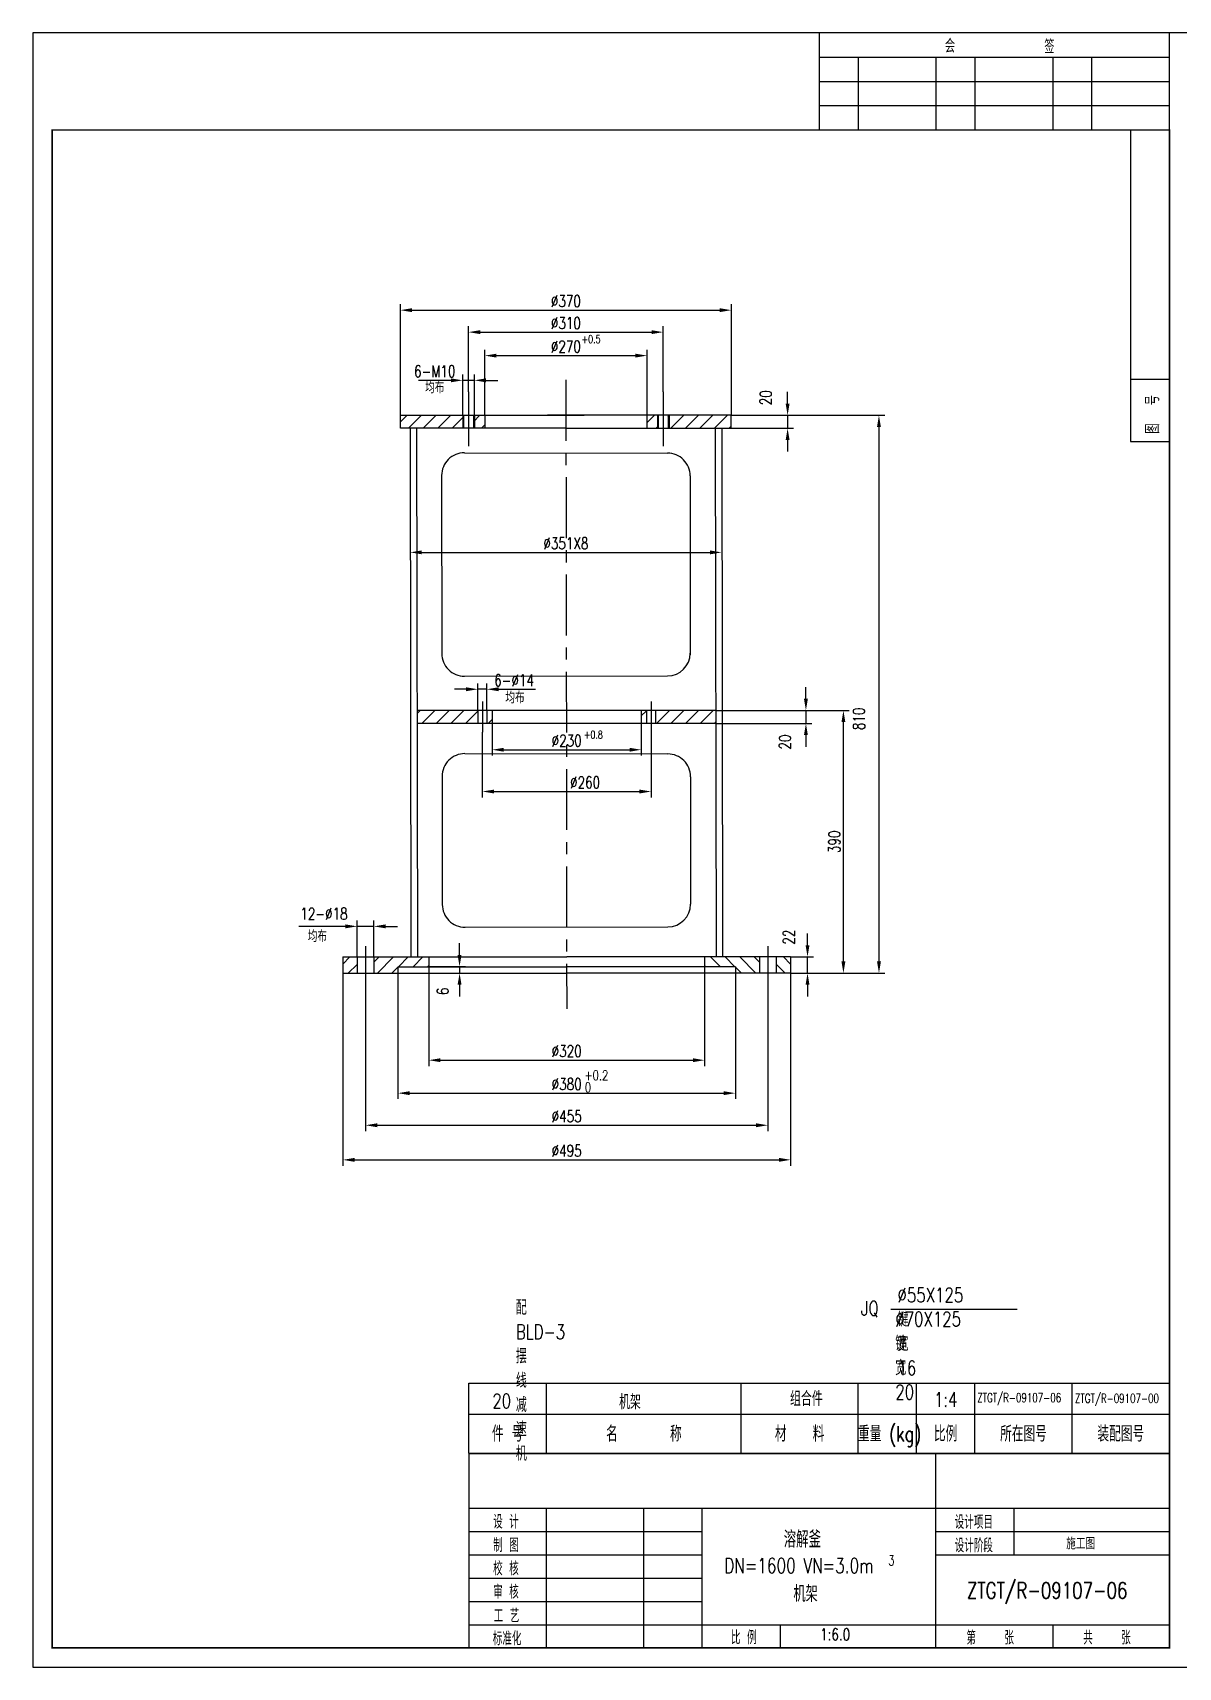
# Model space of a CAD drawing. Extents: x 6109 to 86747, y -17046 to 6992.
# Drawn here: x 43398 to 45164, y -4333 to -1813 of the extents above; entities that cross this region are included whole.
import ezdxf
from ezdxf.enums import TextEntityAlignment as Align

# ---------------------------------------------------------------- set-up
doc = ezdxf.new("R2010")
doc.units = 0
doc.header["$LTSCALE"] = 150
doc.header["$MEASUREMENT"] = 0
doc.linetypes.add('CENTER', pattern=[2, 1.25, -0.25, 0.25, -0.25])
doc.layers.get('0').update_dxf_attribs({"linetype": 'CONTINUOUS'})
doc.layers.get('DEFPOINTS').update_dxf_attribs({"linetype": 'CONTINUOUS'})
for name, color, linetype in [('1', 7, 'CONTINUOUS'), ('3', 7, 'CONTINUOUS'), ('8', 12, 'CONTINUOUS'), ('HGJ', 1, 'CONTINUOUS'), ('HGJY', 7, 'CONTINUOUS'), ('K1', 4, 'CONTINUOUS'), ('MXB', 7, 'CONTINUOUS')]:
    doc.layers.add(name, color=color, linetype=linetype)
doc.styles.add('HZ', font='txt', dxfattribs={"width": 0.75, "bigfont": 'hztxt'})
doc.styles.add('HZFS', font='simplex.shx', dxfattribs={"width": 0.75, "bigfont": 'hzfs.shx'})
doc.styles.get("Standard").update_dxf_attribs({"font": 'txt', "width": 0.75, "bigfont": 'hztxt.shx'})
doc.dimstyles.get("Standard").update_dxf_attribs({"dimtxt": 0.18, "dimasz": 0.18, "dimexe": 0.18, "dimexo": 0.0625, "dimgap": 0.09, "dimtad": 0, "dimtih": 1, "dimtoh": 1, "dimdec": 4, "dimzin": 0, "dimdsep": 46, "dimtxsty": 'Standard', "dimcen": 0.09, "dimadec": 0, "dimazin": 0, "dimtfac": 1, "dimtdec": 4, "dimtofl": 0, "dimtmove": 0, "dimatfit": 3, "dimfxl": 1, "dimtolj": 1, "dimtzin": 0, "dimarcsym": 0})
pattern_1 = [(45, (-5456.64, 26276.67), (-11.22532, 11.22532), [])]
pattern_2 = [(45, (-5457.89, 26291.69), (-11.22532, 11.22532), [])]

# ---------------------------------------------------------------- blocks, each defined once
blk = doc.blocks.new('BORDER')
for p, q in [((1, 1), (0, 1)), ((0, 1), (0, 0)), ((1, 0), (1, 1)), ((0, 0), (1, 0))]:
    blk.add_line(p, q)
blk = doc.blocks.new('HQ')
for p, q in [((-18.75, -90), (-18.75, 0)), ((-12.5, -90), (-12.5, 0)), ((-6.25, -90), (-6.25, 0)), ((64, -10), (64, 0)), ((80, -10), (80, 0)), ((0, -10), (80, -10)), ((-18.75, -20), (0, -20)), ((-18.75, -30), (0, -30)), ((-18.75, -50), (0, -50)), ((-18.75, -60), (0, -60)), ((-18.75, -80), (0, -80)), ((-25, -90), (0, -90))]:
    blk.add_line(p, q)
at = {"layer": 'K1', "color": 7}
blk.add_line((0, 0), (-25, 0), dxfattribs=at)
at = {"style": 'HZ', "width": 0.75}
for s, rotation, p in [('图  号', 180, (78.04, -2.6)), ('签', 90, (-19.68, -32.16)), ('会         ', 90, (-19.87, -57.68))]:
    blk.add_text(s, height=3.5, rotation=rotation, dxfattribs=at).set_placement(p)
blk = doc.blocks.new('*D416')
at = {"color": 3, "lineweight": -2}
for p, q in [((44008.9, -3253.4), (44008.9, -3406.5)), ((44433.9, -3253.4), (44433.9, -3406.5)), ((44026.9, -3397.5), (44415.9, -3397.5))]:
    blk.add_line(p, q, dxfattribs=at)
at = {"color": 3}
for points in [[(44026.9, -3394.5), (44026.9, -3400.5), (44008.9, -3397.5)], [(44415.9, -3394.5), (44415.9, -3400.5), (44433.9, -3397.5)]]:
    blk.add_solid(points, dxfattribs=at)
at = {"layer": 'DEFPOINTS', "color": 0}
for p in [(44008.9, -3253.3), (44433.9, -3253.3), (44433.9, -3397.5)]:
    blk.add_point(p, dxfattribs=at)
at = {"color": 3, "insert": (44221.4, -3383.5), "char_height": 18, "attachment_point": 5, "style": 'HZFS'}
blk.add_mtext('\\A1;%%C320', dxfattribs=at)
blk = doc.blocks.new('*D417')
at = {"color": 3, "lineweight": -2}
for p, q in [((43961.4, -3263.4), (43961.4, -3457.3)), ((44481.4, -3263.4), (44481.4, -3457.3)), ((43979.4, -3448.3), (44463.4, -3448.3))]:
    blk.add_line(p, q, dxfattribs=at)
at = {"color": 3}
for points in [[(43979.4, -3445.3), (43979.4, -3451.3), (43961.4, -3448.3)], [(44463.4, -3445.3), (44463.4, -3451.3), (44481.4, -3448.3)]]:
    blk.add_solid(points, dxfattribs=at)
at = {"layer": 'DEFPOINTS', "color": 0}
for p in [(43961.4, -3263.3), (44481.4, -3263.3), (44481.4, -3448.3)]:
    blk.add_point(p, dxfattribs=at)
at = {"color": 3, "insert": (44221.4, -3434.3), "char_height": 18, "attachment_point": 5, "style": 'HZFS'}
blk.add_mtext('\\A1;%%C380', dxfattribs=at)
blk = doc.blocks.new('*D418')
at = {"color": 3, "lineweight": -2}
for p, q in [((43911.4, -3278.3), (43911.4, -3506.8)), ((44531.4, -3278.3), (44531.4, -3506.8)), ((43929.4, -3497.8), (44513.4, -3497.8))]:
    blk.add_line(p, q, dxfattribs=at)
at = {"color": 3}
for points in [[(43929.4, -3494.8), (43929.4, -3500.8), (43911.4, -3497.8)], [(44513.4, -3494.8), (44513.4, -3500.8), (44531.4, -3497.8)]]:
    blk.add_solid(points, dxfattribs=at)
at = {"layer": 'DEFPOINTS', "color": 0}
for p in [(43911.4, -3278.2), (44531.4, -3278.2), (44531.4, -3497.8)]:
    blk.add_point(p, dxfattribs=at)
at = {"color": 3, "insert": (44221.4, -3483.8), "char_height": 18, "attachment_point": 5, "style": 'HZFS'}
blk.add_mtext('\\A1;%%C455', dxfattribs=at)
blk = doc.blocks.new('*D419')
at = {"color": 3, "lineweight": -2}
for p, q in [((43876.4, -3263.4), (43876.4, -3560.1)), ((44566.4, -3263.4), (44566.4, -3560.1)), ((43894.4, -3551.1), (44548.4, -3551.1))]:
    blk.add_line(p, q, dxfattribs=at)
at = {"color": 3}
for points in [[(43894.4, -3548.1), (43894.4, -3554.1), (43876.4, -3551.1)], [(44548.4, -3548.1), (44548.4, -3554.1), (44566.4, -3551.1)]]:
    blk.add_solid(points, dxfattribs=at)
at = {"layer": 'DEFPOINTS', "color": 0}
for p in [(43876.4, -3263.3), (44566.4, -3263.3), (44566.4, -3551.1)]:
    blk.add_point(p, dxfattribs=at)
at = {"color": 3, "insert": (44221.4, -3537.1), "char_height": 18, "attachment_point": 5, "style": 'HZFS'}
blk.add_mtext('\\A1;%%C495', dxfattribs=at)
blk = doc.blocks.new('*D420')
at = {"color": 3, "lineweight": -2}
for p, q in [((44592.6, -3220.3), (44592.6, -3202.3)), ((44566.5, -3238.3), (44601.6, -3238.3)), ((44592.6, -3263.3), (44592.6, -3238.3)), ((44566.5, -3263.3), (44601.6, -3263.3)), ((44592.6, -3281.3), (44592.6, -3299.3))]:
    blk.add_line(p, q, dxfattribs=at)
at = {"color": 3}
for points in [[(44589.6, -3220.3), (44595.6, -3220.3), (44592.6, -3238.3)], [(44589.6, -3281.3), (44595.6, -3281.3), (44592.6, -3263.3)]]:
    blk.add_solid(points, dxfattribs=at)
at = {"layer": 'DEFPOINTS', "color": 0}
for p in [(44566.4, -3238.3), (44592.6, -3238.3), (44566.4, -3263.3)]:
    blk.add_point(p, dxfattribs=at)
at = {"color": 3, "insert": (44563.8, -3207.7), "char_height": 18, "attachment_point": 5, "rotation": 90, "style": 'HZFS'}
blk.add_mtext('\\A1;22', dxfattribs=at)
blk = doc.blocks.new('*D421')
at = {"color": 3, "lineweight": -2}
for p, q in [((44056.3, -3235.3), (44056.3, -3217.3)), ((44009, -3253.3), (44065.3, -3253.3)), ((44009, -3263.3), (44065.3, -3263.3)), ((44056.3, -3253.3), (44056.3, -3263.3)), ((44056.3, -3281.3), (44056.3, -3299.3))]:
    blk.add_line(p, q, dxfattribs=at)
at = {"color": 3}
for points in [[(44053.3, -3235.3), (44059.3, -3235.3), (44056.3, -3253.3)], [(44053.3, -3281.3), (44059.3, -3281.3), (44056.3, -3263.3)]]:
    blk.add_solid(points, dxfattribs=at)
at = {"layer": 'DEFPOINTS', "color": 0}
for p in [(44008.9, -3253.3), (44008.9, -3263.3), (44056.3, -3263.3)]:
    blk.add_point(p, dxfattribs=at)
at = {"color": 3, "insert": (44030.2, -3291.4), "char_height": 18, "attachment_point": 5, "rotation": 90, "style": 'HZFS'}
blk.add_mtext('\\A1;6', dxfattribs=at)
blk = doc.blocks.new('*D422')
at = {"color": 3, "lineweight": -2}
for p, q in [((44451.5, -2858.3), (44656.9, -2858.3)), ((44647.9, -3245.3), (44647.9, -2876.3)), ((44601.7, -3263.3), (44656.9, -3263.3))]:
    blk.add_line(p, q, dxfattribs=at)
at = {"color": 3}
for points in [[(44644.9, -2876.3), (44650.9, -2876.3), (44647.9, -2858.3)], [(44644.9, -3245.3), (44650.9, -3245.3), (44647.9, -3263.3)]]:
    blk.add_solid(points, dxfattribs=at)
at = {"layer": 'DEFPOINTS', "color": 0}
for p in [(44451.4, -2858.3), (44647.9, -2858.3), (44601.6, -3263.3)]:
    blk.add_point(p, dxfattribs=at)
at = {"color": 3, "insert": (44633.9, -3060.8), "char_height": 18, "attachment_point": 5, "rotation": 90, "style": 'HZFS'}
blk.add_mtext('\\A1;390', dxfattribs=at)
blk = doc.blocks.new('*D423')
at = {"color": 3, "lineweight": -2}
for p, q in [((44590.1, -2840.3), (44590.1, -2822.3)), ((44451.5, -2858.3), (44599.1, -2858.3)), ((44590.1, -2858.3), (44590.1, -2878.3)), ((44451.5, -2878.3), (44599.1, -2878.3)), ((44590.1, -2896.3), (44590.1, -2914.3))]:
    blk.add_line(p, q, dxfattribs=at)
at = {"color": 3}
for points in [[(44587.1, -2840.3), (44593.1, -2840.3), (44590.1, -2858.3)], [(44587.1, -2896.3), (44593.1, -2896.3), (44590.1, -2878.3)]]:
    blk.add_solid(points, dxfattribs=at)
at = {"layer": 'DEFPOINTS', "color": 0}
for p in [(44451.5, -2858.3), (44451.5, -2878.3), (44590.1, -2878.3)]:
    blk.add_point(p, dxfattribs=at)
at = {"color": 3, "insert": (44557.9, -2907), "char_height": 18, "attachment_point": 5, "rotation": 90, "style": 'HZFS'}
blk.add_mtext('\\A1;20', dxfattribs=at)
blk = doc.blocks.new('*D424')
at = {"color": 3, "lineweight": -2}
for p, q in [((44475.2, -2403.3), (44711.7, -2403.3)), ((44702.7, -2421.3), (44702.7, -3245.3)), ((44656.9, -3263.3), (44711.7, -3263.3))]:
    blk.add_line(p, q, dxfattribs=at)
at = {"color": 3}
for points in [[(44699.7, -2421.3), (44705.7, -2421.3), (44702.7, -2403.3)], [(44699.7, -3245.3), (44705.7, -3245.3), (44702.7, -3263.3)]]:
    blk.add_solid(points, dxfattribs=at)
at = {"layer": 'DEFPOINTS', "color": 0}
for p in [(44475.2, -2403.3), (44656.9, -3263.3), (44702.7, -3263.3)]:
    blk.add_point(p, dxfattribs=at)
at = {"color": 3, "insert": (44671.8, -2871.3), "char_height": 18, "attachment_point": 5, "rotation": 90, "style": 'HZFS'}
blk.add_mtext('\\A1;810', dxfattribs=at)
blk = doc.blocks.new('*D425')
at = {"color": 3, "lineweight": -2}
for p, q in [((44561.9, -2385.3), (44561.9, -2367.3)), ((44475.3, -2403.3), (44570.9, -2403.3)), ((44561.9, -2403.3), (44561.9, -2423.3)), ((44475.3, -2423.3), (44570.9, -2423.3)), ((44561.9, -2441.3), (44561.9, -2459.3))]:
    blk.add_line(p, q, dxfattribs=at)
at = {"color": 3}
for points in [[(44558.9, -2385.3), (44564.9, -2385.3), (44561.9, -2403.3)], [(44558.9, -2441.3), (44564.9, -2441.3), (44561.9, -2423.3)]]:
    blk.add_solid(points, dxfattribs=at)
at = {"layer": 'DEFPOINTS', "color": 0}
for p in [(44475.2, -2403.3), (44475.2, -2423.3), (44561.9, -2423.3)]:
    blk.add_point(p, dxfattribs=at)
at = {"color": 3, "insert": (44528.3, -2376.2), "char_height": 18, "attachment_point": 5, "rotation": 90, "style": 'HZFS'}
blk.add_mtext('\\A1;20', dxfattribs=at)
blk = doc.blocks.new('*D426')
at = {"color": 3, "lineweight": -2}
for p, q in [((44095.2, -2403.3), (44095.2, -2302.3)), ((44113.2, -2311.3), (44327.2, -2311.3)), ((44345.2, -2403.3), (44345.2, -2302.3))]:
    blk.add_line(p, q, dxfattribs=at)
at = {"color": 3}
for points in [[(44113.2, -2308.3), (44113.2, -2314.3), (44095.2, -2311.3)], [(44327.2, -2308.3), (44327.2, -2314.3), (44345.2, -2311.3)]]:
    blk.add_solid(points, dxfattribs=at)
at = {"layer": 'DEFPOINTS', "color": 0}
for p in [(44345.2, -2311.3), (44095.2, -2403.3), (44345.2, -2403.3)]:
    blk.add_point(p, dxfattribs=at)
at = {"color": 3, "insert": (44220.2, -2297.3), "char_height": 18, "attachment_point": 5, "style": 'HZFS'}
blk.add_mtext('\\A1;%%C270', dxfattribs=at)
blk = doc.blocks.new('*D427')
at = {"color": 3, "lineweight": -2}
for p, q in [((44070.2, -2367.1), (44070.2, -2266.1)), ((44370.2, -2367.1), (44370.2, -2266.1)), ((44088.2, -2275.1), (44352.2, -2275.1))]:
    blk.add_line(p, q, dxfattribs=at)
at = {"color": 3}
for points in [[(44088.2, -2272.1), (44088.2, -2278.1), (44070.2, -2275.1)], [(44352.2, -2272.1), (44352.2, -2278.1), (44370.2, -2275.1)]]:
    blk.add_solid(points, dxfattribs=at)
at = {"layer": 'DEFPOINTS', "color": 0}
for p in [(44370.2, -2275.1), (44070.2, -2367.1), (44370.2, -2367.1)]:
    blk.add_point(p, dxfattribs=at)
at = {"color": 3, "insert": (44220.2, -2261.1), "char_height": 18, "attachment_point": 5, "style": 'HZFS'}
blk.add_mtext('\\A1;%%C310', dxfattribs=at)
blk = doc.blocks.new('*D428')
at = {"color": 3, "lineweight": -2}
for p, q in [((43980.1, -2603.1), (43980.1, -2623.6)), ((43998.1, -2614.6), (44442.3, -2614.6)), ((44460.3, -2603.1), (44460.3, -2623.6))]:
    blk.add_line(p, q, dxfattribs=at)
at = {"color": 3}
for points in [[(43998.1, -2611.6), (43998.1, -2617.6), (43980.1, -2614.6)], [(44442.3, -2611.6), (44442.3, -2617.6), (44460.3, -2614.6)]]:
    blk.add_solid(points, dxfattribs=at)
at = {"layer": 'DEFPOINTS', "color": 0}
for p in [(43980.1, -2603.1), (44460.3, -2603.1), (44460.3, -2614.6)]:
    blk.add_point(p, dxfattribs=at)
at = {"color": 3, "insert": (44220.2, -2600.6), "char_height": 18, "attachment_point": 5, "style": 'HZFS'}
blk.add_mtext('\\A1;%%C351X8', dxfattribs=at)
blk = doc.blocks.new('*D429')
at = {"color": 3, "lineweight": -2}
for p, q in [((43965.2, -2403.3), (43965.2, -2232.2)), ((43983.2, -2241.2), (44457.3, -2241.2)), ((44475.3, -2403.3), (44475.3, -2232.2))]:
    blk.add_line(p, q, dxfattribs=at)
at = {"color": 3}
for points in [[(43983.2, -2238.2), (43983.2, -2244.2), (43965.2, -2241.2)], [(44457.3, -2238.2), (44457.3, -2244.2), (44475.3, -2241.2)]]:
    blk.add_solid(points, dxfattribs=at)
at = {"layer": 'DEFPOINTS', "color": 0}
for p in [(44475.3, -2241.2), (43965.2, -2403.3), (44475.3, -2403.3)]:
    blk.add_point(p, dxfattribs=at)
at = {"color": 3, "insert": (44220.2, -2227.2), "char_height": 18, "attachment_point": 5, "style": 'HZFS'}
blk.add_mtext('\\A1;%%C370', dxfattribs=at)
blk = doc.blocks.new('*D430')
at = {"color": 3, "lineweight": -2}
for p, q in [((44106.4, -2878.4), (44106.4, -2927.9)), ((44336.4, -2878.4), (44336.4, -2927.9)), ((44124.4, -2918.9), (44318.4, -2918.9))]:
    blk.add_line(p, q, dxfattribs=at)
at = {"color": 3}
for points in [[(44124.4, -2915.9), (44124.4, -2921.9), (44106.4, -2918.9)], [(44318.4, -2915.9), (44318.4, -2921.9), (44336.4, -2918.9)]]:
    blk.add_solid(points, dxfattribs=at)
at = {"layer": 'DEFPOINTS', "color": 0}
for p in [(44106.4, -2878.3), (44336.4, -2878.3), (44336.4, -2918.9)]:
    blk.add_point(p, dxfattribs=at)
at = {"color": 3, "insert": (44221.4, -2904.9), "char_height": 18, "attachment_point": 5, "style": 'HZFS'}
blk.add_mtext('\\A1;%%C230', dxfattribs=at)
blk = doc.blocks.new('*D431')
at = {"color": 3, "lineweight": -2}
for p, q in [((44091.4, -2891.8), (44091.4, -2992.3)), ((44351.4, -2891.8), (44351.4, -2992.3)), ((44109.4, -2983.3), (44333.4, -2983.3))]:
    blk.add_line(p, q, dxfattribs=at)
at = {"color": 3}
for points in [[(44109.4, -2980.3), (44109.4, -2986.3), (44091.4, -2983.3)], [(44333.4, -2980.3), (44333.4, -2986.3), (44351.4, -2983.3)]]:
    blk.add_solid(points, dxfattribs=at)
at = {"layer": 'DEFPOINTS', "color": 0}
for p in [(44091.4, -2891.8), (44351.4, -2891.8), (44351.4, -2983.3)]:
    blk.add_point(p, dxfattribs=at)
at = {"color": 3, "insert": (44249.8, -2969.3), "char_height": 18, "attachment_point": 5, "style": 'HZFS'}
blk.add_mtext('\\A1;%%C260', dxfattribs=at)

msp = doc.modelspace()

# ---------------------------------------------------------------- hatches: boundary and pattern name
h = msp.add_hatch()
h.set_pattern_fill('ANSI31', color=256, scale=5, style=0)
h.set_pattern_definition(pattern_2)
h.paths.add_polyline_path([(44061.16415, -2403.32063), (43965.16415, -2403.32063), (43965.16415, -2423.32063), (44061.16415, -2423.32063)])
h.paths.add_polyline_path([(44079.16415, -2403.32063), (44077.75179, -2403.32063), (44077.75179, -2423.32063), (44079.16415, -2423.32063)])
h.paths.add_polyline_path([(44095.16415, -2403.32063), (44079.16415, -2403.32063), (44079.16415, -2423.32063), (44095.16415, -2423.32063)])
h.paths.add_polyline_path([(44062.57651, -2403.32063), (44061.16415, -2403.32063), (44061.16415, -2423.32063), (44062.57651, -2423.32063)])
h = msp.add_hatch()
h.set_pattern_fill('ANSI31', color=256, scale=5, style=0)
h.set_pattern_definition(pattern_2)
h.paths.add_polyline_path([(44361.16415, -2403.32063), (44345.16415, -2403.32063), (44345.16415, -2423.32063), (44361.16415, -2423.32063)])
h.paths.add_polyline_path([(44362.57651, -2403.32063), (44361.16415, -2403.32063), (44361.16415, -2423.32063), (44362.57651, -2423.32063)])
h.paths.add_polyline_path([(44379.16415, -2403.32063), (44377.75179, -2403.32063), (44377.75179, -2423.32063), (44379.16415, -2423.32063)])
h.paths.add_polyline_path([(44475.16415, -2403.32063), (44379.16415, -2403.32063), (44379.16415, -2423.32063), (44475.16415, -2423.32063)])
h = msp.add_hatch()
h.set_pattern_fill('ANSI31', color=256, scale=5, style=0)
h.set_pattern_definition(pattern_1)
h.paths.add_polyline_path([(44106.41457, -2858.34338), (44098.41457, -2858.34338), (44098.41457, -2878.34338), (44106.41457, -2878.34338)])
h = msp.add_hatch()
h.set_pattern_fill('ANSI31', color=256, scale=5, style=0)
h.set_pattern_definition(pattern_1)
h.paths.add_polyline_path([(44336.41457, -2858.34338), (44344.41457, -2858.34338), (44344.41457, -2878.34338), (44336.41457, -2878.34338)])
h = msp.add_hatch()
h.set_pattern_fill('ANSI31', color=256, scale=5, style=0)
h.set_pattern_definition([(45, (-5456.64, 26331.67), (-11.22532, 11.22532), [])])
h.paths.add_polyline_path([(43924.41457, -3238.34338), (43924.41457, -3263.34338), (43961.41457, -3263.34338), (43961.41457, -3253.34338), (44008.91457, -3253.34338), (44008.91457, -3238.34338)])
h.paths.add_polyline_path([(43898.41457, -3238.34338), (43876.41457, -3238.34338), (43876.41457, -3263.34338), (43898.41457, -3263.34338)])
h = msp.add_hatch()
h.set_pattern_fill('ANSI31', color=256, scale=5, style=0)
h.set_pattern_definition([(135, (93899.47, 26331.67), (11.22532, 11.22532), [])])
h.paths.add_polyline_path([(44433.91457, -3238.34338), (44433.91457, -3253.34338), (44481.41457, -3253.34338), (44481.41457, -3263.34338), (44518.41457, -3263.34338), (44518.41457, -3238.34338)])
h.paths.add_polyline_path([(44544.41457, -3263.34338), (44566.41457, -3263.34338), (44566.41457, -3238.34338), (44544.41457, -3238.34338)])

# ---------------------------------------------------------------- linework, layer by layer
for p, q in [((45180.42057, -1813.44388), (43398.42057, -1813.44388)), ((43398.42057, -1813.44388), (43398.42057, -4333.44388)), ((44361.16415, -2403.32063), (44361.16415, -2423.32063)), ((44379.16415, -2403.32063), (44379.16415, -2423.32063)), ((43991.41457, -2862.51545), (43995.58664, -2858.34338)), ((43998.03728, -2878.34338), (44018.03728, -2858.34338)), ((44020.48792, -2878.34338), (44040.48792, -2858.34338)), ((44042.93856, -2878.34338), (44062.93856, -2858.34338)), ((44065.3892, -2878.34338), (44084.41457, -2859.31801)), ((44359.69817, -2878.34338), (44379.69817, -2858.34338)), ((44382.14881, -2878.34338), (44402.14881, -2858.34338)), ((44404.59945, -2878.34338), (44424.59945, -2858.34338)), ((44427.05009, -2878.34338), (44447.05009, -2858.34338)), ((44449.50073, -2878.34338), (44451.41457, -2876.42954)), ((44720.821, -3781.39138), (44915.83622, -3781.39138))]:
    msp.add_line(p, q)
at = {"color": 3}
for p, q in [((44061.16415, -2403.25813), (44061.16415, -2340.39573)), ((44079.16415, -2403.25813), (44079.16415, -2340.39573)), ((44043.16415, -2349.39573), (43992.93977, -2349.39573)), ((44079.16415, -2349.39573), (44061.16415, -2349.39573)), ((44097.16415, -2349.39573), (44115.16415, -2349.39573)), ((44084.41457, -2858.28088), (44084.41457, -2816.6193)), ((44098.41457, -2858.28088), (44098.41457, -2816.6193)), ((44066.41457, -2825.6193), (44048.41457, -2825.6193)), ((44098.41457, -2825.6193), (44084.41457, -2825.6193)), ((44116.41457, -2825.6193), (44173.20818, -2825.59273)), ((43880.41457, -3191.16713), (43808.78376, -3191.16713)), ((43898.41457, -3238.28088), (43898.41457, -3182.16713)), ((43924.41457, -3191.16713), (43898.41457, -3191.16713)), ((43924.41457, -3238.28088), (43924.41457, -3182.16713)), ((43942.41457, -3191.16713), (43960.41457, -3191.16713))]:
    msp.add_line(p, q, dxfattribs=at)
at = {"linetype": 'CENTER'}
for p, q in [((44070.16415, -2367.12558), (44070.16415, -2450.87898)), ((44370.16415, -2367.12558), (44370.16415, -2450.87898)), ((44061.16415, -2403.32063), (44061.16415, -2423.32063)), ((44079.16415, -2403.32063), (44079.16415, -2423.32063)), ((44091.41457, -2844.71721), (44091.41457, -2891.78219)), ((44351.41457, -2844.71721), (44351.41457, -2891.78219)), ((43911.41457, -3221.73365), (43911.41457, -3278.20357)), ((44531.41457, -3221.73365), (44531.41457, -3278.20357))]:
    msp.add_line(p, q, dxfattribs=at)
at = {"linetype": 'CENTER', "ltscale": 0.5}
msp.add_line((44220.16415, -2348.75622), (44221.41457, -3318.24385), dxfattribs=at)
at = {"color": 1}
for p, q in [((43965.16415, -2423.32063), (43965.16415, -2403.32063)), ((43965.16415, -2403.32063), (44248.47609, -2403.32063)), ((44062.57651, -2403.32063), (44062.57651, -2423.32063)), ((44077.75179, -2403.32063), (44077.75179, -2423.32063)), ((44095.16415, -2403.32063), (44095.16415, -2423.32063)), ((44475.16415, -2403.32063), (44191.85221, -2403.32063)), ((44345.16415, -2403.32063), (44345.16415, -2423.32063)), ((44362.57651, -2403.32063), (44362.57651, -2423.32063)), ((44377.75179, -2403.32063), (44377.75179, -2423.32063)), ((44475.16415, -2423.32063), (44475.16415, -2403.32063)), ((44220.16415, -2423.32063), (43965.16415, -2423.32063)), ((43980.13017, -2423.32063), (43981.38059, -3238.34338)), ((43990.13017, -2423.32063), (43991.38059, -3238.34338)), ((44220.16415, -2423.32063), (44475.16415, -2423.32063)), ((44450.28915, -2423.32063), (44451.53957, -3238.34338)), ((44460.28915, -2423.32063), (44461.53957, -3238.34338)), ((44063.74645, -2461.14259), (44376.6885, -2461.62271)), ((44028.6928, -2496.19625), (44029.12099, -2775.28924)), ((44411.63477, -2496.67637), (44411.63477, -2772.93905)), ((44063.85976, -2805.60461), (44376.80181, -2805.12449)), ((44451.41457, -2858.34338), (43991.41457, -2858.34338)), ((44084.41457, -2858.34338), (44084.41457, -2878.34338)), ((44098.41457, -2858.34338), (44098.41457, -2878.34338)), ((44106.41457, -2858.34338), (44106.41457, -2878.34338)), ((44336.41457, -2858.34338), (44336.41457, -2878.34338)), ((44344.41457, -2858.34338), (44344.41457, -2878.34338)), ((44358.41457, -2858.34338), (44358.41457, -2878.34338)), ((44451.41457, -2878.34338), (43991.41457, -2878.34338)), ((44064.42076, -2924.88167), (44377.36281, -2925.36179)), ((44029.3671, -2959.93533), (44029.67017, -3157.47844)), ((44412.30907, -2960.41545), (44412.30907, -3156.94509)), ((44064.72383, -3192.4247), (44377.36277, -3191.94505)), ((43876.41457, -3238.34338), (43876.41457, -3263.34338)), ((43876.41457, -3238.34338), (44221.41457, -3238.34338)), ((43898.41457, -3238.34338), (43898.41457, -3263.34338)), ((43924.41457, -3238.34338), (43924.41457, -3263.34338)), ((44008.91457, -3238.34338), (44008.91457, -3253.34338)), ((44566.41457, -3238.34338), (44221.41457, -3238.34338)), ((44433.91457, -3238.34338), (44433.91457, -3253.34338)), ((44518.41457, -3238.34338), (44518.41457, -3263.34338)), ((44544.41457, -3238.34338), (44544.41457, -3263.34338)), ((44566.41457, -3238.34338), (44566.41457, -3263.34338)), ((43876.41457, -3263.34338), (44221.41457, -3263.34338)), ((43961.41457, -3253.34338), (43961.41457, -3263.34338)), ((43961.41457, -3253.34338), (44221.41457, -3253.34338)), ((44481.41457, -3253.34338), (44221.41457, -3253.34338)), ((44566.41457, -3263.34338), (44221.41457, -3263.34338)), ((44481.41457, -3253.34338), (44481.41457, -3263.34338))]:
    msp.add_line(p, q, dxfattribs=at)
at = {"const_width": 2.4}
msp.add_lwpolyline([(43428.42057, -4303.44388), (45150.42057, -4303.44388), (45150.42057, -1963.44388), (43428.42057, -1963.44388)], close=True, dxfattribs=at)
at = {"color": 1}
for centre, start, end in [((44063.69276, -2496.14255), 89.91209609, 180.08790391), ((44376.63481, -2496.62267), 359.91209609, 89.91209609), ((44063.80606, -2770.60465), 179.91209609, 270.08790391), ((44376.74811, -2770.12453), 270.08790391, 0.08790391), ((44064.36706, -2959.88163), 89.91209609, 180.08790391), ((44377.30911, -2960.36175), 359.91209609, 89.91209609), ((44064.67013, -3157.42474), 180.08790391, 270.08790391), ((44377.30907, -3156.94509), 270.08790391, 0.08790391)]:
    msp.add_arc(centre, 35, start, end, dxfattribs=at)
at = {"color": 3}
for points in [[(44043.16415, -2346.39573), (44043.16415, -2352.39573), (44061.16415, -2349.39573)], [(44097.16415, -2346.39573), (44097.16415, -2352.39573), (44079.16415, -2349.39573)], [(44066.41457, -2822.6193), (44066.41457, -2828.6193), (44084.41457, -2825.6193)], [(44116.41457, -2822.6193), (44116.41457, -2828.6193), (44098.41457, -2825.6193)], [(43880.41457, -3188.16713), (43880.41457, -3194.16713), (43898.41457, -3191.16713)], [(43942.41457, -3188.16713), (43942.41457, -3194.16713), (43924.41457, -3191.16713)]]:
    msp.add_solid(points, dxfattribs=at)
at = {"layer": '1', "color": 1}
for p, q in [((44070.42057, -4003.44388), (45150.42057, -4003.44388)), ((44070.42057, -4003.44388), (45150.42057, -4003.44388)), ((44070.42057, -4003.92566), (44070.42057, -4303.92566)), ((44070.42057, -4003.92566), (45150.42057, -4003.92566))]:
    msp.add_line(p, q, dxfattribs=at)
at = {"layer": '3'}
for p, q in [((44790.42057, -4303.92566), (44790.42057, -4003.92566)), ((44070.42057, -4087.92566), (45150.42057, -4087.92566)), ((44190.42057, -4303.92566), (44190.42057, -4087.92566)), ((44340.42057, -4303.92566), (44340.42057, -4087.92566)), ((44430.42057, -4303.92566), (44430.42057, -4087.92566)), ((44910.70494, -4087.92566), (44910.70494, -4159.92566)), ((44070.42057, -4123.92566), (44430.42057, -4123.92566)), ((44790.42057, -4123.92566), (45150.42057, -4123.92566)), ((44070.42057, -4159.92566), (44430.42057, -4159.92566)), ((44790.42057, -4159.92566), (45150.42057, -4159.92566)), ((44070.42057, -4195.92566), (44430.42057, -4195.92566)), ((44070.42057, -4231.92566), (44430.42057, -4231.92566)), ((44070.42057, -4267.92566), (45150.42057, -4267.92566)), ((44550.42057, -4267.92566), (44550.42057, -4303.92566)), ((44970.42057, -4267.92566), (44970.42057, -4303.92566))]:
    msp.add_line(p, q, dxfattribs=at)
at = {"layer": 'HGJ'}
for p, q in [((44070.42057, -3895.4437), (45150.4223, -3895.4437)), ((44070.42057, -4003.44388), (44070.42057, -3895.4437))]:
    msp.add_line(p, q, dxfattribs=at)
at = {"layer": 'HGJY'}
for p, q in [((44190.42076, -4003.44388), (44190.42076, -3895.4437)), ((44490.42124, -4003.44388), (44490.42124, -3895.4437)), ((44670.42153, -4003.44388), (44670.42153, -3895.4437)), ((44760.42167, -4003.44388), (44760.42167, -3895.4437)), ((44850.42182, -4003.44388), (44850.42182, -3895.4437)), ((45000.42206, -4003.44388), (45000.42206, -3895.4437)), ((44070.42057, -3943.44378), (45150.4223, -3943.44378))]:
    msp.add_line(p, q, dxfattribs=at)

# ---------------------------------------------------------------- block references
at = {"rotation": 270}
for name, p, xscale, yscale, zscale in [('BORDER', (43398.42057, -1813.44388), 2520, 1782, 2520), ('HQ', (45150.42057, -1963.44388), 6, 6, 6)]:
    msp.add_blockref(name, p, dxfattribs=dict(at, xscale=xscale, yscale=yscale, zscale=zscale))

# ---------------------------------------------------------------- texts
at = {"width": 0.75}
for s, p in [('+0.5', (44244.4022, -2291.89091)), ('+0.8', (44247.92248, -2901.71314))]:
    msp.add_text(s, height=12, dxfattribs=at).set_placement(p)
at = {"style": 'HZFS', "width": 0.75}
for s, height, p in [('DN=1600 VN=3.0m', 23.04, (44464.09291, -4188.17458)), ('3', 15.36, (44716.90531, -4176.24925))]:
    msp.add_text(s, height=height, dxfattribs=at).set_placement(p)
at = {"color": 3, "char_height": 18, "attachment_point": 5, "style": 'HZFS'}
for s, insert in [('6-M10', (44018.08351, -2335.39573)), ('均布', (44018.08351, -2360.27154)), ('6-%%C14', (44140.36947, -2811.9168)), ('均布', (44141.69933, -2838.45236)), ('12-%%C18', (43847.33594, -3171.77972)), ('均布', (43837.21473, -3206.34991))]:
    msp.add_mtext(s, dxfattribs=dict(at, insert=insert))
at = {"layer": '8', "color": 7, "style": 'HZFS', "width": 0.7}
for s, p in [('设 计', (44108.06368, -4119.62579)), ('设计项目', (44819.50567, -4120.082)), ('制 图', (44108.06368, -4155.62579)), ('设计阶段', (44819.50567, -4156.082)), ('校 核', (44108.06368, -4191.62579)), ('审 核', (44108.06368, -4227.62579)), ('工 艺', (44108.89867, -4264.48577)), ('标准化', (44107.54922, -4299.62579)), ('比 例', (44474.72328, -4297.92566)), ('第    张', (44837.51132, -4298.33193)), ('共    张', (45017.51132, -4298.33193))]:
    msp.add_text(s, height=21, dxfattribs=at).set_placement(p)
at = {"layer": 'HGJY', "style": 'HZFS', "width": 0.75}
for s, p in [('件 号', (44130.42066, -3985.44385)), ('名      称', (44340.421, -3985.44385)), ('材   料', (44580.42138, -3985.44385)), ('比例', (44805.42174, -3985.44385)), ('所在图号', (44925.42194, -3985.44385)), ('装配图号', (45075.42218, -3985.44385))]:
    msp.add_text(s, height=24.000038, dxfattribs=at).set_placement(p, align=Align.CENTER)
for s, height, p in [('重量', 24.000038, (44670.42153, -3985.44385)), ('(kg)', 24.000038, (44718.4216, -3985.44385)), ('溶解釜', 25.58976, (44555.80859, -4148.90732))]:
    msp.add_text(s, height=height, dxfattribs=at).set_placement(p)
at = {"layer": 'MXB', "style": 'HZFS'}
for s, height, width, p in [('+0.2', 15, 0.75, (44248.89098, -3428.26419)), ('0', 15, 0.75, (44249.25652, -3446.89872)), ('20', 22.5, 0.75, (44106.79986, -3934.11307)), ('机架', 22.5, 0.75, (44302.07913, -3935.53744)), ('ZTGT/R-09107-06', 14, 0.7, (44854.16812, -3924.82512)), ('ZTGT/R-09107-00', 14, 0.7, (45004.88099, -3925.83978)), ('ZTGT/R-09107-06', 25, 0.75, (44838.12994, -4227.50324))]:
    msp.add_text(s, height=height, dxfattribs=dict(at, width=width)).set_placement(p)
at = {"layer": 'MXB', "style": 'HZFS', "width": 0.75}
for s, height, p in [('组合件', 22.5, (44590.86492, -3930.59666)), ('施工图', 18, (45013.59526, -4151.55837)), ('1:6.0', 18, (44635.19052, -4291.79787))]:
    msp.add_text(s, height=height, dxfattribs=at).set_placement(p, align=Align.CENTER)
msp.add_text('机架', height=25, dxfattribs=at).set_placement((44589.57675, -4218.74832), align=Align.MIDDLE)
at = {"layer": 'MXB', "char_height": 22.5, "attachment_point": 1, "style": 'HZFS'}
for s, insert, width in [('%%C55X125 键宽16', (44731.31766, -3748.26736), 0.75), ('配BLD-3摆线减速机', (44143.06842, -3767.3891), 0.75), ('JQ', (44674.86598, -3768.78025), 44.7120715), ('%%C70X125 键宽20', (44727.89629, -3785.30451), 0.75), ('1:4', (44787.45013, -3909.43045), 44.7120715)]:
    msp.add_mtext(s, dxfattribs=dict(at, insert=insert, width=width))

# ---------------------------------------------------------------- dimensions: what is measured, and where the dimension line sits
for base, p1, p2, text, picture, middle in [((44475.28915, -2241.16747), (43965.16415, -2403.32063), (44475.28915, -2403.32063), '%%C370', '*D429', (44220.22665, -2227.16747)), ((44370.16415, -2275.1414), (44070.16415, -2367.12558), (44370.16415, -2367.12558), '%%C310', '*D427', (44220.16415, -2261.1414)), ((44345.16415, -2311.32584), (44095.16415, -2403.32063), (44345.16415, -2403.32063), '%%C270', '*D426', (44220.16415, -2297.32584)), ((44460.28915, -2614.60397), (43980.13017, -2603.07798), (44460.28915, -2603.07798), '%%C351X8', '*D428', (44220.20966, -2600.60397)), ((44336.41457, -2918.89479), (44106.41457, -2878.34338), (44336.41457, -2878.34338), '%%C230', '*D430', (44221.41457, -2904.89479)), ((44566.41457, -3551.07672), (43876.41457, -3263.34338), (44566.41457, -3263.34338), '%%C495', '*D419', (44221.41457, -3537.07672)), ((44481.41457, -3448.31757), (43961.41457, -3263.34338), (44481.41457, -3263.34338), '%%C380', '*D417', (44221.41457, -3434.31757)), ((44433.91457, -3397.51404), (44008.91457, -3253.34338), (44433.91457, -3253.34338), '%%C320', '*D416', (44221.41457, -3383.51404)), ((44531.41457, -3497.77325), (43911.41457, -3278.20357), (44531.41457, -3278.20357), '%%C455', '*D418', (44221.41457, -3483.77325))]:
    dim = msp.add_linear_dim(base=base, p1=p1, p2=p2, text=text, dimstyle='Standard', override={"dimtxt": 18, "dimasz": 18, "dimexe": 9, "dimgap": 5, "dimtad": 1, "dimtih": 0, "dimtoh": 0, "dimdec": 0, "dimtxsty": 'HZFS', "dimclrd": 3, "dimclre": 3, "dimclrt": 3, "dimtdec": 0, "dimtofl": 1, "dimtmove": 1})
    dim.commit()
    dim.dimension.update_dxf_attribs({"geometry": picture, "text_midpoint": middle})
for base, p1, p2, picture, middle in [((44561.89931, -2423.32063), (44475.22665, -2403.32063), (44475.22665, -2423.32063), '*D425', (44542.30948, -2376.16991)), ((44590.06571, -2878.34338), (44451.47707, -2858.34338), (44451.47707, -2878.34338), '*D423', (44571.93855, -2907.03607))]:
    dim = msp.add_linear_dim(base=base, p1=p1, p2=p2, angle=90, dimstyle='Standard', override={"dimtxt": 18, "dimasz": 18, "dimexe": 9, "dimgap": 5, "dimtad": 1, "dimtih": 0, "dimtoh": 0, "dimdec": 0, "dimtxsty": 'HZFS', "dimclrd": 3, "dimclre": 3, "dimclrt": 3, "dimtdec": 0, "dimtofl": 1, "dimtmove": 1})
    dim.commit()
    dim.dimension.update_dxf_attribs({"geometry": picture, "text_midpoint": middle, "dimtype": 160})
for base, p1, p2, text, picture, middle in [((44702.72122, -3263.34338), (44475.16415, -2403.32063), (44656.86624, -3263.34338), '810', '*D424', (44685.7931, -2871.25787)), ((44592.62504, -3238.34338), (44566.41457, -3263.34338), (44566.41457, -3238.34338), '22', '*D420', (44577.7533, -3207.73433)), ((44056.28475, -3263.34338), (44008.91457, -3253.34338), (44008.91457, -3263.34338), '6', '*D421', (44044.20708, -3291.39426))]:
    dim = msp.add_linear_dim(base=base, p1=p1, p2=p2, angle=90, text=text, dimstyle='Standard', override={"dimtxt": 18, "dimasz": 18, "dimexe": 9, "dimgap": 5, "dimtad": 1, "dimtih": 0, "dimtoh": 0, "dimdec": 0, "dimtxsty": 'HZFS', "dimclrd": 3, "dimclre": 3, "dimclrt": 3, "dimtdec": 0, "dimtofl": 1, "dimtmove": 1})
    dim.commit()
    dim.dimension.update_dxf_attribs({"geometry": picture, "text_midpoint": middle, "dimtype": 160})
dim = msp.add_linear_dim(base=(44647.86624, -2858.34338), p1=(44601.62504, -3263.34338), p2=(44451.41457, -2858.34338), angle=90, text='390', dimstyle='Standard', override={"dimtxt": 18, "dimasz": 18, "dimexe": 9, "dimgap": 5, "dimtad": 1, "dimtih": 0, "dimtoh": 0, "dimdec": 0, "dimtxsty": 'HZFS', "dimclrd": 3, "dimclre": 3, "dimclrt": 3, "dimtdec": 0, "dimtofl": 1, "dimtmove": 1})
dim.commit()
dim.dimension.update_dxf_attribs({"geometry": '*D422', "text_midpoint": (44633.86624, -3060.84338)})
dim = msp.add_linear_dim(base=(44351.41457, -2983.30522), p1=(44091.41457, -2891.78219), p2=(44351.41457, -2891.78219), text='%%C260', dimstyle='Standard', override={"dimtxt": 18, "dimasz": 18, "dimexe": 9, "dimgap": 5, "dimtad": 1, "dimtih": 0, "dimtoh": 0, "dimdec": 0, "dimtxsty": 'HZFS', "dimclrd": 3, "dimclre": 3, "dimclrt": 3, "dimtdec": 0, "dimtofl": 1, "dimtmove": 1})
dim.commit()
dim.dimension.update_dxf_attribs({"geometry": '*D431', "text_midpoint": (44249.83966, -2983.30522), "dimtype": 160})

doc.saveas('drawing.dxf')
